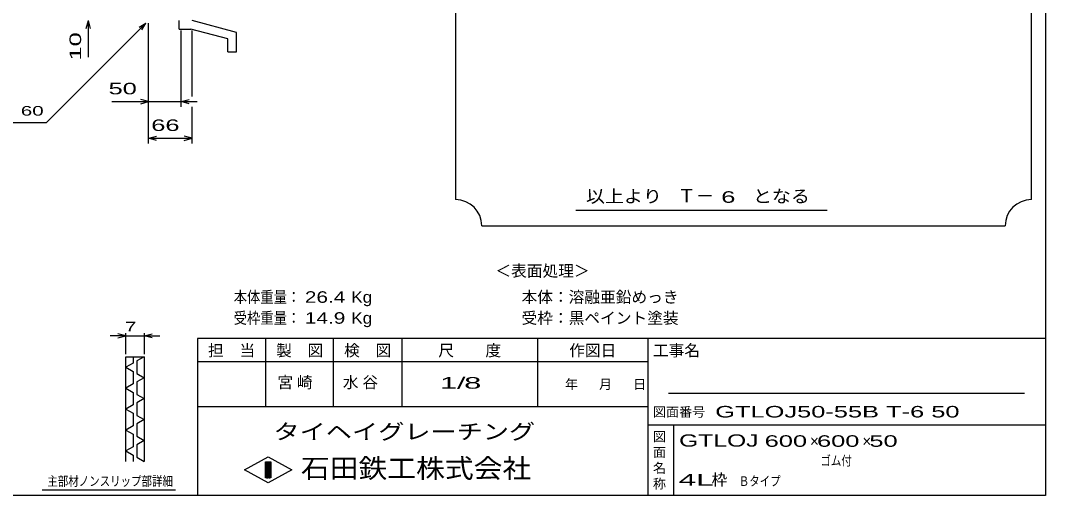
# Model space of a CAD drawing. Units: millimetres, scale not verified. Extents: x -1456 to 1385, y -1026 to 843.
# Drawn here: x -182 to 1385, y -917 to -192 of the extents above; entities that cross this region are included whole.
import ezdxf
from ezdxf.enums import TextEntityAlignment as Align

# ---------------------------------------------------------------- set-up
doc = ezdxf.new("R2010")
doc.units = ezdxf.units.MM
doc.header["$LTSCALE"] = 8
for name, color, linetype, lineweight in [('0_2', 150, 'Continuous', 25), ('19', 6, 'Continuous', 25), ('22', 4, 'Continuous', 25), ('24', 2, 'Continuous', 25), ('32', 4, 'Continuous', 25)]:
    doc.layers.add(name, color=color, linetype=linetype, lineweight=lineweight)
doc.styles.add('ベクトル', font='')
doc.styles.get('ベクトル').set_extended_font_data('ベクトル')

msp = doc.modelspace()

# ---------------------------------------------------------------- linework, layer by layer
at = {"layer": '0_2'}
for p, q in [((1384.8, 842.8), (1384.8, -917.2)), ((1384.8, -677.2), (88.8, -677.2)), ((88.8, -677.2), (88.8, -917.2)), ((192.8, -677.2), (192.8, -781.2)), ((296.8, -781.2), (296.8, -677.2)), ((400.8, -677.2), (400.8, -781.2)), ((608.8, -781.2), (608.8, -677.2)), ((776.8, -677.2), (776.8, -917.2)), ((776.8, -713.2), (88.8, -713.2)), ((1352.8, -761.2), (808.8, -761.2)), ((88.8, -781.2), (776.8, -781.2)), ((776.8, -809.2), (1384.8, -809.2)), ((816.8, -917.2), (816.8, -809.2)), ((160.8, -878), (196.8, -858)), ((196.8, -858), (232.8, -878)), ((192.8, -866), (200.8, -866)), ((192.8, -890), (192.8, -866)), ((192.8, -866), (194.4, -866)), ((194.4, -866), (194.4, -890)), ((196, -890), (196, -866)), ((196, -866), (197.6, -866)), ((197.6, -866), (197.6, -890)), ((199.2, -890), (199.2, -866)), ((199.2, -866), (200.8, -866)), ((200.8, -866), (200.8, -890)), ((200.8, -866), (200.8, -890)), ((196.8, -898), (160.8, -878)), ((200.8, -890), (192.8, -890)), ((194.4, -890), (196, -890)), ((232.8, -878), (196.8, -898)), ((197.6, -890), (199.2, -890)), ((1384.8, -917.2), (-1383.2, -917.2))]:
    msp.add_line(p, q, dxfattribs=at)
at = {"layer": '19'}
for p, q in [((60.49, -204.51), (60.49, -191.51)), ((148.11, -209.62), (80.5, -191.5)), ((60.49, -204.51), (78.78, -204.51)), ((135.11, -219.6), (78.78, -204.51)), ((148.11, -239.62), (148.11, -209.62)), ((135.11, -239.62), (135.11, -219.6)), ((135.11, -239.62), (148.11, -239.62))]:
    msp.add_line(p, q, dxfattribs=at)
at = {"layer": '22'}
for p, q in [((-142, -347.5), (10, -195.5)), ((-81.2, -203.5), (-78, -191.5)), ((-74.8, -203.5), (-78, -191.5)), ((-78, -247.5), (-78, -191.5)), ((-0.4, -201.9), (10, -195.5)), ((3.6, -205.9), (10, -195.5)), ((14, -323.5), (14, -195.5)), ((14, -379.5), (14, -195.5)), ((64, -323.5), (64, -206.896)), ((80.5, -307.5), (80.5, -206.896)), ((14, -315.5), (2, -312.3)), ((64, -315.5), (76, -312.3)), ((-42, -315.5), (14, -315.5)), ((2, -318.7), (14, -315.5)), ((14, -315.5), (64, -315.5)), ((76, -318.7), (64, -315.5)), ((64, -315.5), (88, -315.5)), ((80.5, -379.5), (80.5, -323.5)), ((-302, -347.5), (-142, -347.5)), ((14, -371.5), (26, -368.3)), ((26, -374.7), (14, -371.5)), ((14, -371.5), (80.5, -371.5)), ((80.5, -371.5), (68.5, -368.3)), ((68.5, -374.7), (80.5, -371.5))]:
    msp.add_line(p, q, dxfattribs=at)
at = {"layer": '24', "color": 4}
for p, q in [((483.2, 774.8), (483.2, -465.2)), ((1363.2, -465.2), (1363.2, 774.8)), ((667.2, -481.2), (1051.2, -481.2)), ((523.2, -505.2), (1323.2, -505.2))]:
    msp.add_line(p, q, dxfattribs=at)
for centre, start, end in [((483.2, -505.2), 0, 90), ((1363.2, -505.2), 90, 180)]:
    msp.add_arc(centre, 40, start, end, dxfattribs=at)
at = {"layer": '32'}
for p, q in [((-20.8, -673.2), (-44.8, -673.2)), ((-20.8, -673.2), (-32.8, -670)), ((-32.8, -676.4), (-20.8, -673.2)), ((-20.8, -701.2), (-20.8, -669.2)), ((-20.8, -673.2), (7.2, -673.2)), ((7.2, -669.2), (7.2, -701.2)), ((7.2, -673.2), (19.2, -670)), ((19.2, -676.4), (7.2, -673.2)), ((7.2, -673.2), (31.2, -673.2)), ((-20.8, -705.2), (7.2, -705.2)), ((-20.8, -865.2), (-20.8, -705.2)), ((-9.6, -714.8), (-20.8, -721.2)), ((-9.6, -705.2), (-9.6, -714.8)), ((7.2, -705.2), (-4, -711.6)), ((-4, -711.6), (-4, -730.8)), ((7.2, -705.2), (7.2, -865.2)), ((-20.8, -721.2), (-9.6, -727.6)), ((-9.6, -727.6), (-9.6, -746.8)), ((-4, -730.8), (7.2, -737.2)), ((-9.6, -746.8), (-20.8, -753.2)), ((7.2, -737.2), (-4, -743.6)), ((-4, -743.6), (-4, -762.8)), ((-20.8, -753.2), (-9.6, -759.6)), ((-9.6, -759.6), (-9.6, -778.8)), ((-4, -762.8), (7.2, -769.2)), ((-9.6, -778.8), (-20.8, -785.2)), ((7.2, -769.2), (-4, -775.6)), ((-4, -775.6), (-4, -794.8)), ((-20.8, -785.2), (-9.6, -791.6)), ((-9.6, -791.6), (-9.6, -810.8)), ((-4, -794.8), (7.2, -801.2)), ((-9.6, -810.8), (-20.8, -817.2)), ((7.2, -801.2), (-4, -807.6)), ((-4, -807.6), (-4, -826.8)), ((-20.8, -817.2), (-9.6, -823.6)), ((-9.6, -823.6), (-9.6, -842.8)), ((-4, -826.8), (7.2, -833.2)), ((-9.6, -842.8), (-20.8, -849.2)), ((7.2, -833.2), (-4, -839.6)), ((-4, -839.6), (-4, -858.8)), ((-20.8, -849.2), (-9.6, -855.6)), ((-9.6, -855.6), (-9.6, -865.2)), ((-4, -858.8), (7.2, -865.2)), ((55.2, -909.2), (-148.8, -909.2))]:
    msp.add_line(p, q, dxfattribs=at)

# ---------------------------------------------------------------- texts
at = {"layer": '0_2', "style": 'ベクトル'}
for s, height, p in [('担\u3000当', 17.6, (104.8, -695.6)), ('製\u3000図', 17.6, (208.8, -695.6)), ('検\u3000図', 17.6, (312.8, -695.6)), ('尺\u3000\u3000度', 17.6, (456.8, -695.6)), ('作図日', 17.6, (656.8, -695.6)), ('工事名', 17.6, (784.8, -695.6)), ('年', 14.66, (650.4, -747.2)), ('月', 14.66, (702.4, -747.2)), ('日', 14.66, (754.4, -747.2)), ('図面番号', 14.66, (784.8, -789.6)), ('図', 14.66, (784.8, -827.2)), ('面', 14.66, (784.8, -851.2)), ('名', 14.66, (784.8, -875.2)), ('称', 14.66, (784.8, -899.2))]:
    msp.add_text(s, height=height, dxfattribs=at).set_placement(p, align=Align.MIDDLE_LEFT)
at = {"layer": '0_2', "color": 222, "style": 'ベクトル'}
for s, height, width, p in [('タイヘイグレーチング', 23.46, 1.25, (204.8, -819.6)), ('石田鉄工株式会社', 29.33, 1.1, (246.8, -875.6))]:
    msp.add_text(s, height=height, dxfattribs=dict(at, width=width)).set_placement(p, align=Align.MIDDLE_LEFT)
at = {"layer": '22', "color": 2, "style": 'ベクトル', "width": 1.65}
msp.add_text(' 10 ', height=17.6, rotation=90, dxfattribs=at).set_placement((-98, -263.5), align=Align.MIDDLE_LEFT)
at = {"layer": '22', "color": 2, "style": 'ベクトル'}
for s, height, width, p in [(' 50 ', 17.6, 1.65, (-58, -295.5)), (' 60 ', 14.66, 1.6, (-190, -329.5)), (' 66 ', 17.6, 1.65, (7.25, -351.5)), ('本体重量：', 17.6, 0.85, (144, -614)), (' 26.4', 17.6, 1.35, (244, -614)), ('Kg', 17.6, 1.1, (324, -614)), ('受枠重量：', 17.6, 0.85, (144, -646)), (' 14.9', 17.6, 1.35, (244, -646)), ('Kg', 17.6, 1.1, (324, -646)), ('1/', 17.6, 2, (459.2, -745.2)), (' 8 ', 17.6, 2, (483.2, -745.2)), ('GTLOJ50-55B T-6 50              ', 17.6, 1.65, (880, -789.2)), ('GTLOJ', 18.77, 1.5, (824.8, -833.2)), (' 600 ', 17.6, 1.65, (944.8, -834)), (' 600 ', 17.6, 1.65, (1024.8, -834)), (' 50 ', 17.6, 1.65, (1104.8, -834)), ('ゴム付', 14.66, 0.8, (1040.8, -864)), ('4L', 17.6, 2.05, (824, -893.2)), ('Ｂタイプ', 14.66, 0.8, (916, -895.2))]:
    msp.add_text(s, height=height, dxfattribs=dict(at, width=width)).set_placement(p, align=Align.MIDDLE_LEFT)
for s, p in [('＜表面処理＞', (544, -574)), ('本体：', (584, -614)), ('溶融亜鉛めっき', (656, -614)), ('受枠：', (584, -646)), ('黒ペイント塗装', (656, -646)), ('×', (1024.8, -834)), ('×', (1104.8, -834)), ('枠', (874.4, -893.2))]:
    msp.add_text(s, height=17.6, dxfattribs=at).set_placement(p, align=Align.MIDDLE_LEFT)
at = {"layer": '22', "color": 2, "char_height": 17.6, "attachment_point": 4, "style": 'ベクトル'}
for s, insert in [('\\T1.25;宮崎\u3000', (210.8, -745.2)), ('\\T1.25;水谷\u3000', (310.8, -745.2))]:
    msp.add_mtext(s, dxfattribs=dict(at, insert=insert))
at = {"layer": '24', "style": 'ベクトル'}
for s, height, width, p in [('以上より\u3000', 19.35, 1.1, (682.4, -460)), (' 6 ', 17.6, 1.65, (878.4, -461.2)), ('となる', 19.35, 1.1, (937.6, -460))]:
    msp.add_text(s, height=height, dxfattribs=dict(at, width=width)).set_placement(p, align=Align.MIDDLE_LEFT)
msp.add_text('Ｔ－', height=20.53, dxfattribs=at).set_placement((822.4, -459.2), align=Align.MIDDLE_LEFT)
at = {"layer": '32', "color": 2, "style": 'ベクトル'}
for s, width, p in [(' 7 ', 1.6, (-30.8, -659.2)), ('主部材ノンスリップ部詳細', 0.8, (-140.8, -895.2))]:
    msp.add_text(s, height=14.66, dxfattribs=dict(at, width=width)).set_placement(p, align=Align.MIDDLE_LEFT)

doc.saveas('drawing.dxf')
